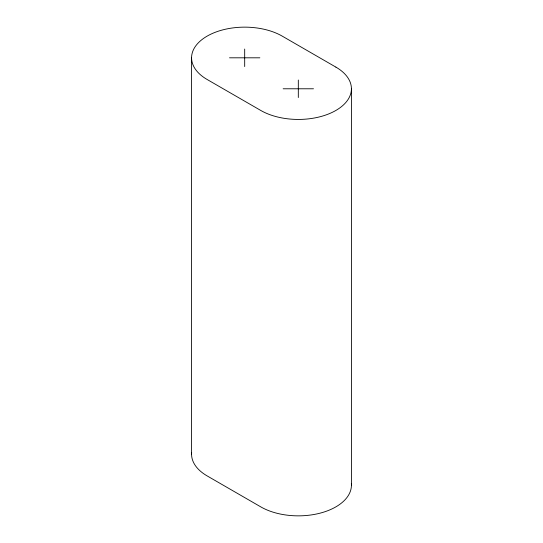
<?xml version="1.0" encoding="UTF-8"?>
<svg xmlns="http://www.w3.org/2000/svg" width="543" height="543" viewBox="0 0 543 543"><rect width="100%" height="100%" fill="white"/><g stroke="black" fill="none" stroke-linecap="round" stroke-linejoin="round"><path stroke-width="0.81" d="M229.506 57.809L259.853 57.809M283.147 88.781L313.494 88.781M351.423 88.781L351.423 485.191M298.317 80.018L298.317 97.536M244.683 49.046L244.683 66.565M191.577 57.809L191.577 454.219M351.348 483.596A53.099 30.659 0 0 1 319.915 513.203A53.099 30.659 0 0 1 260.769 506.87L207.127 475.899A53.099 30.659 0 0 1 191.652 452.624M335.873 67.101L282.231 36.13A53.099 30.659 0 0 0 207.127 36.13A53.099 30.659 0 0 0 207.127 79.488L260.769 110.453A53.099 30.659 0 0 0 335.873 110.453A53.099 30.659 0 0 0 335.873 67.101"/></g></svg>
